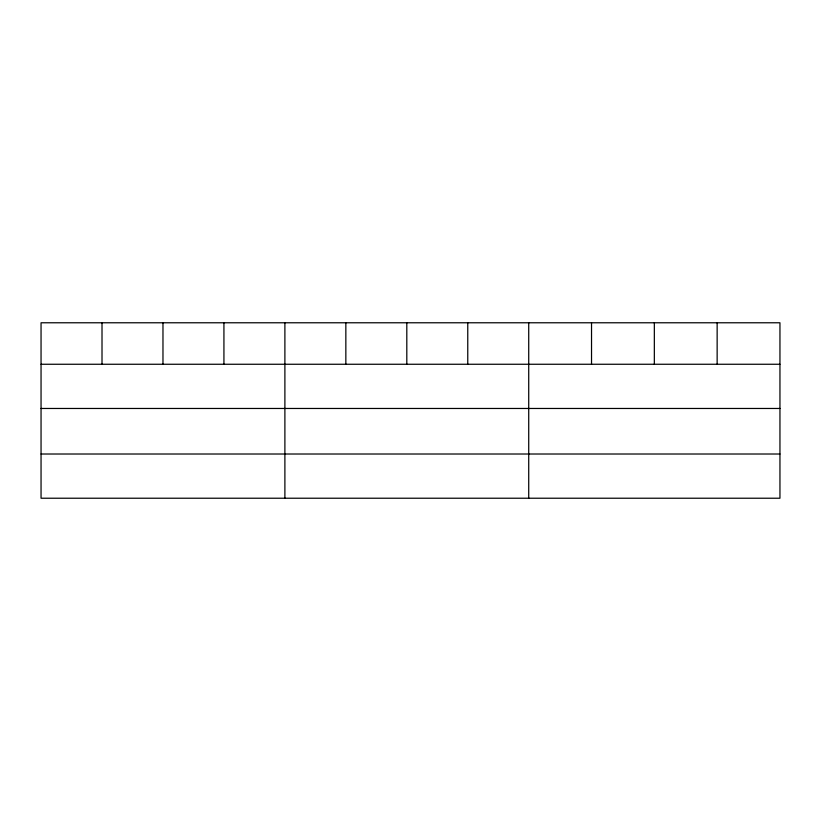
<?xml version="1.0" encoding="UTF-8"?>
<svg xmlns="http://www.w3.org/2000/svg" width="821" height="821" viewBox="0 0 821 821"><rect width="100%" height="100%" fill="white"/><g stroke="black" fill="none" stroke-linecap="round" stroke-linejoin="round"><path stroke-width="1.23" d="M779.95 408.468L779.95 322.776L41.05 322.776L41.05 498.224L779.95 498.224L779.95 408.468L41.05 408.468M41.05 364.257L779.95 364.257M41.05 454.013L779.95 454.013M717.144 322.776L717.144 364.257M654.337 322.776L654.337 364.257M591.531 322.776L591.531 364.257M528.724 322.776L528.724 498.224M467.765 322.776L467.765 364.257M406.805 322.776L406.805 364.257M345.846 322.776L345.846 364.257M284.887 322.776L284.887 498.224M223.928 322.776L223.928 364.257M162.969 322.776L162.969 364.257M102.009 322.776L102.009 364.257"/></g></svg>
